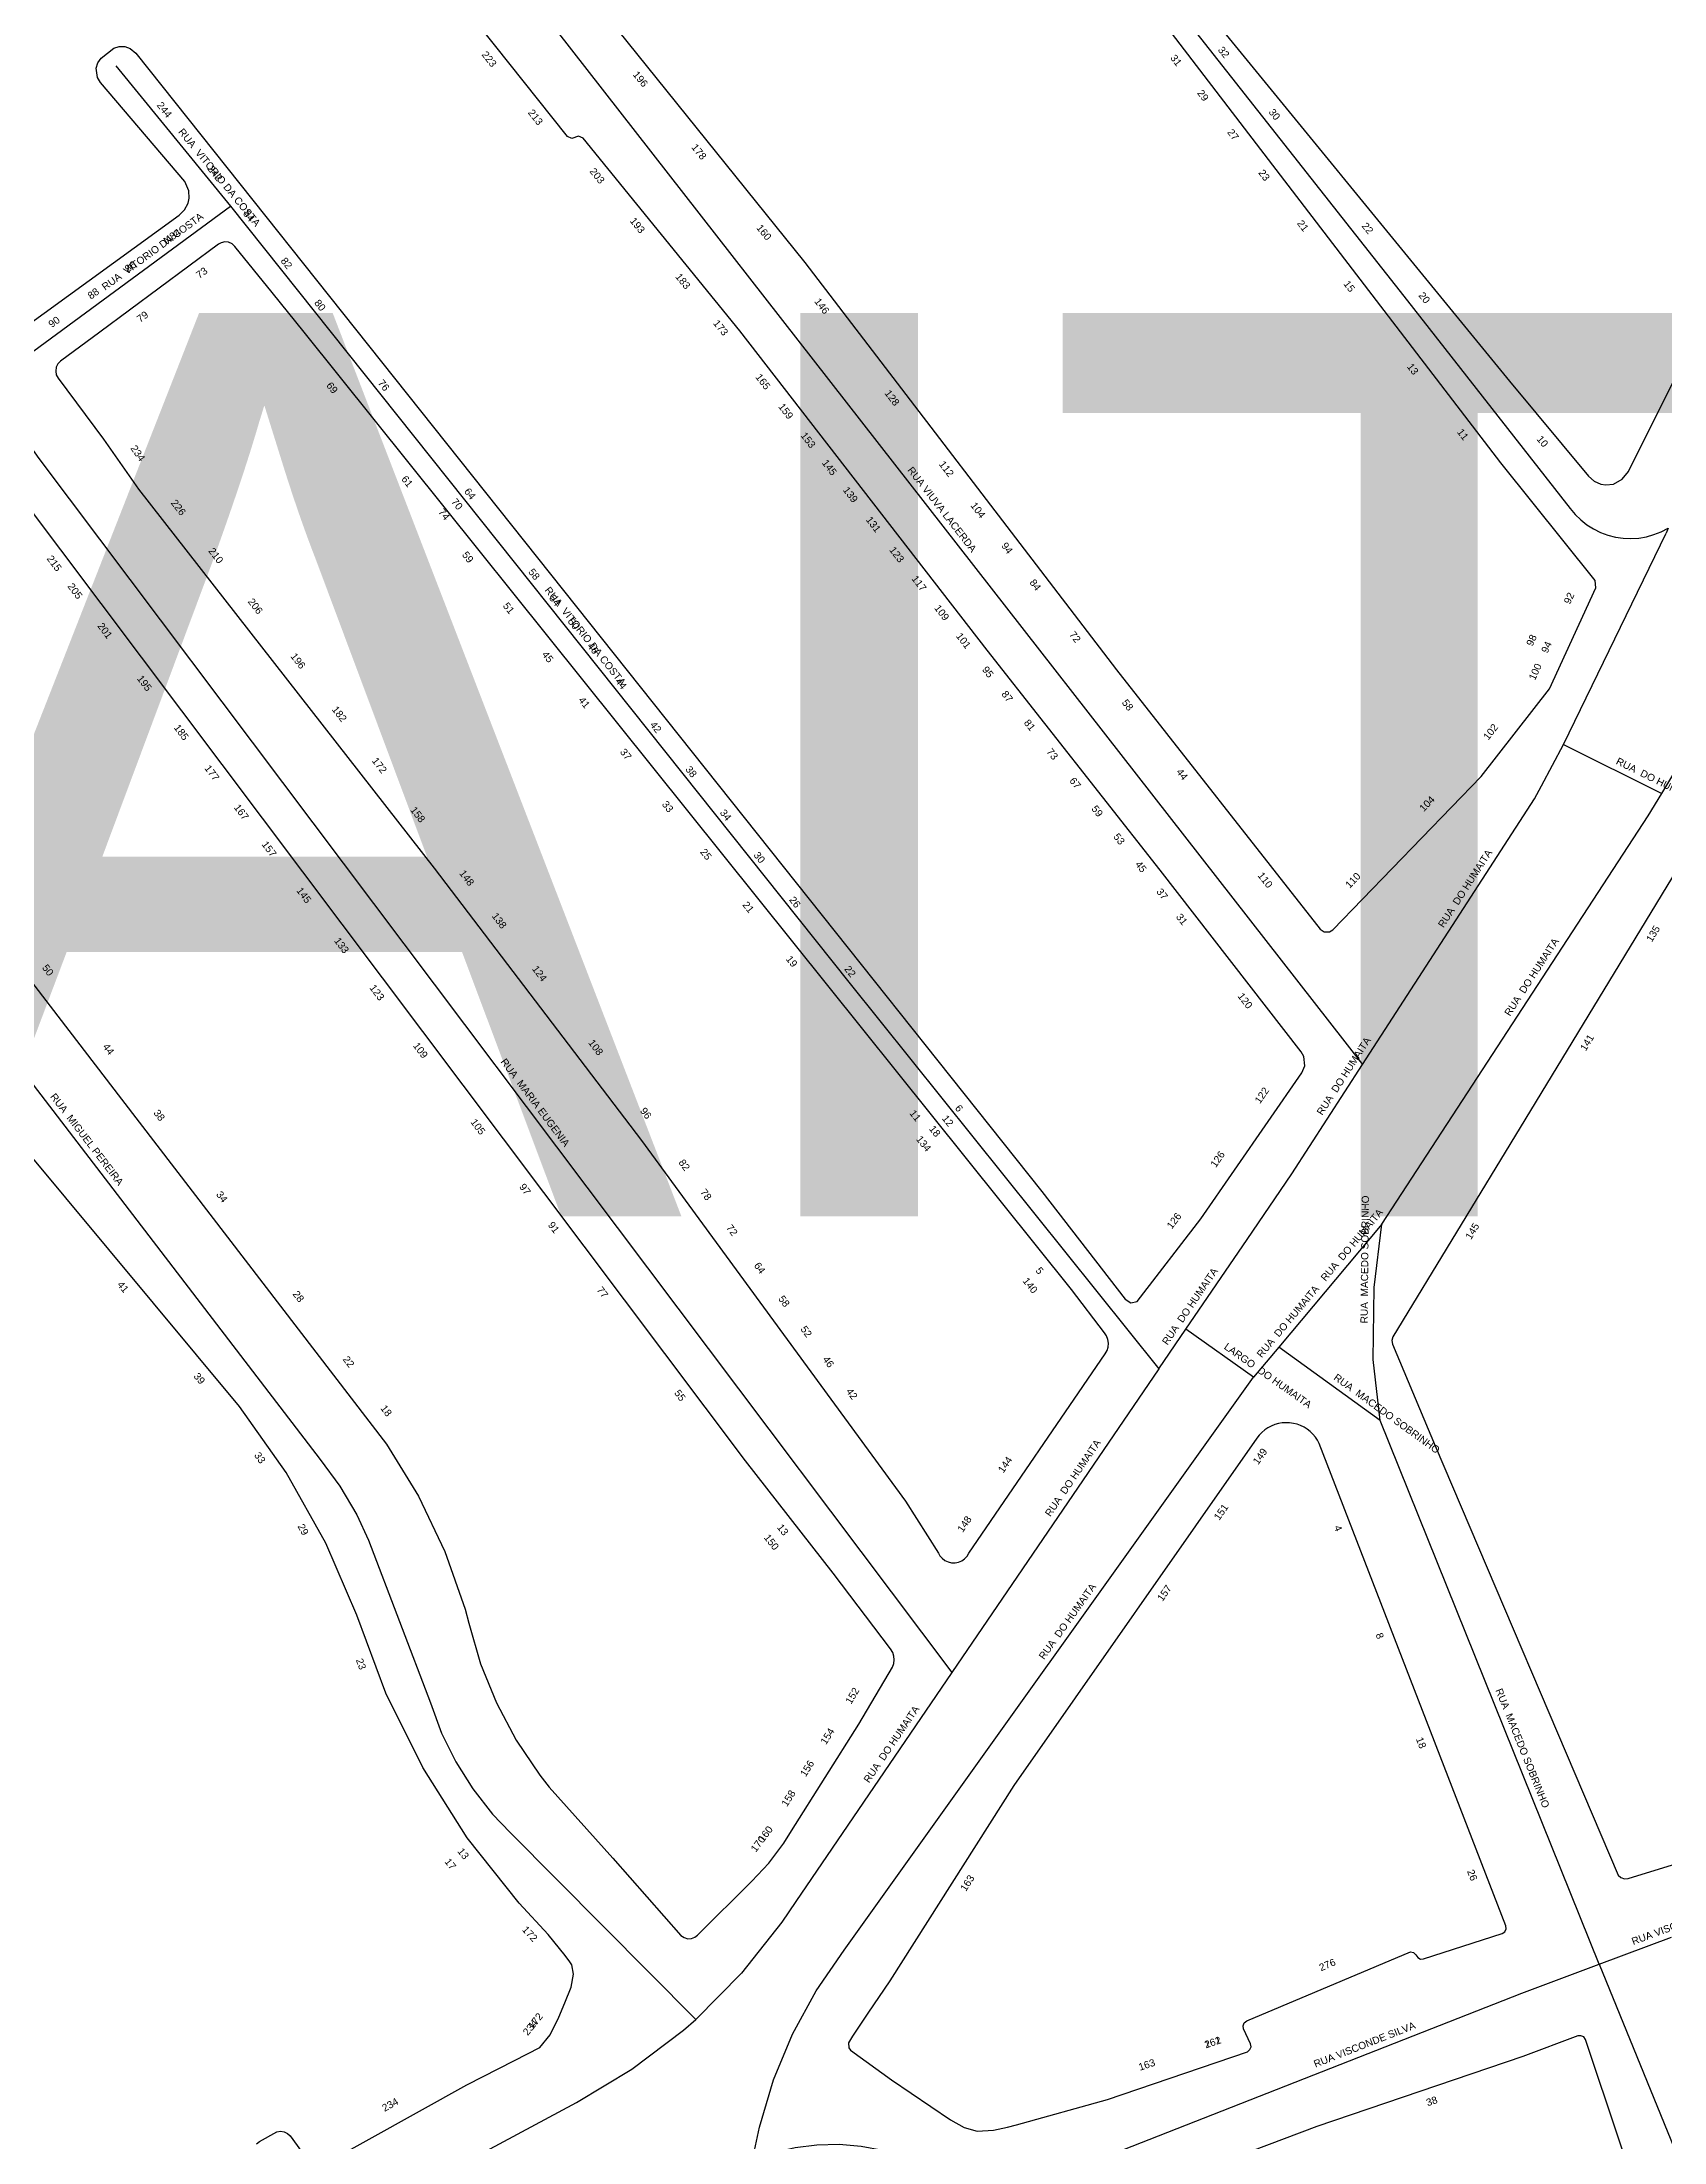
# Model space of a CAD drawing. Header units: millimetres. Extents: x 617751 to 636088, y 68402 to 77988.
# Drawn here: x 628045.6 to 628315, y 72719.8 to 73068.6 of the extents above; entities that cross this region are included whole.
import ezdxf

# ---------------------------------------------------------------- set-up
doc = ezdxf.new("R2010")
doc.units = ezdxf.units.MM
doc.header["$LTSCALE"] = 3
doc.header["$MEASUREMENT"] = 0
for name, color, linetype in [('ALINHAMENTO PREDIAL', 120, 'Continuous'), ('BAIRRO', 30, 'Continuous'), ('NOME LOGRADOURO', 252, 'Continuous'), ('NUMERAÇÃO', 7, 'Continuous')]:
    doc.layers.add(name, color=color, linetype=linetype)
doc.styles.get("Standard").update_dxf_attribs({"font": 'arial.ttf'})

msp = doc.modelspace()

# ---------------------------------------------------------------- linework, layer by layer
at = {"layer": 'ALINHAMENTO PREDIAL'}
for points in [[(628042.58, 73021.09), (628068.44, 73039.84), (628069.31, 73040.7), (628069.89, 73041.81), (628070.07, 73042.63), (628070.01, 73043.88), (628069.35, 73045.4), (628055.36, 73061.86), (628054.85, 73062.7), (628054.66, 73064.25), (628054.93, 73065.14), (628055.47, 73065.91), (628057.55, 73067.56), (628058.44, 73067.85), (628059.38, 73067.84), (628060.27, 73067.54), (628061.24, 73066.75), (628211.72, 72877.65), (628225.55, 72859.77), (628226.47, 72859.21), (628227.53, 72859.41), (628238.09, 72873.12), (628254.89, 72897.38), (628255.36, 72898.54), (628255.22, 72900.08), (628254.77, 72900.89), (628231.33, 72931.07), (628202.63, 72967.6), (628161.56, 73020.64), (628135.53, 73052.64), (628134.77, 73052.93), (628133.65, 73052.56), (628132.91, 73052.9), (628094.14, 73101.59)], [(628042.58, 73021.09), (628068.44, 73039.84), (628069.31, 73040.7), (628069.89, 73041.81), (628070.07, 73042.63), (628070.01, 73043.88), (628069.35, 73045.4), (628055.36, 73061.86), (628054.85, 73062.7), (628054.66, 73064.25), (628054.93, 73065.14), (628055.47, 73065.91), (628057.55, 73067.56), (628058.44, 73067.85), (628059.38, 73067.84), (628060.27, 73067.54), (628061.24, 73066.75), (628211.72, 72877.65), (628225.55, 72859.77), (628226.47, 72859.21), (628227.53, 72859.41), (628238.09, 72873.12), (628254.89, 72897.38), (628255.36, 72898.54), (628255.22, 72900.08), (628254.77, 72900.89), (628231.33, 72931.07), (628202.63, 72967.6), (628161.56, 73020.64), (628135.53, 73052.64), (628134.77, 73052.93), (628133.65, 73052.56), (628132.91, 73052.9), (628094.14, 73101.59)], [(628042.58, 73021.09), (628068.44, 73039.84), (628069.31, 73040.7), (628069.89, 73041.81), (628070.07, 73042.63), (628070.01, 73043.88), (628069.35, 73045.4), (628055.36, 73061.86), (628054.85, 73062.7), (628054.66, 73064.25), (628054.93, 73065.14), (628055.47, 73065.91), (628057.55, 73067.56), (628058.44, 73067.85), (628059.38, 73067.84), (628060.27, 73067.54), (628061.24, 73066.75), (628211.72, 72877.65), (628225.55, 72859.77), (628226.47, 72859.21), (628227.53, 72859.41), (628238.09, 72873.12), (628254.89, 72897.38), (628255.36, 72898.54), (628255.22, 72900.08), (628254.77, 72900.89), (628231.33, 72931.07), (628202.63, 72967.6), (628161.56, 73020.64), (628135.53, 73052.64), (628134.77, 73052.93), (628133.65, 73052.56), (628132.91, 73052.9), (628094.14, 73101.59)], [(628042.58, 73021.09), (628068.44, 73039.84), (628069.31, 73040.7), (628069.89, 73041.81), (628070.07, 73042.63), (628070.01, 73043.88), (628069.35, 73045.4), (628055.36, 73061.86), (628054.85, 73062.7), (628054.66, 73064.25), (628054.93, 73065.14), (628055.47, 73065.91), (628057.55, 73067.56), (628058.44, 73067.85), (628059.38, 73067.84), (628060.27, 73067.54), (628061.24, 73066.75), (628211.72, 72877.65), (628225.55, 72859.77), (628226.47, 72859.21), (628227.53, 72859.41), (628238.09, 72873.12), (628254.89, 72897.38), (628255.36, 72898.54), (628255.22, 72900.08), (628254.77, 72900.89), (628231.33, 72931.07), (628202.63, 72967.6), (628161.56, 73020.64), (628135.53, 73052.64), (628134.77, 73052.93), (628133.65, 73052.56), (628132.91, 73052.9), (628094.14, 73101.59)], [(628042.58, 73021.09), (628068.44, 73039.84), (628069.31, 73040.7), (628069.89, 73041.81), (628070.07, 73042.63), (628070.01, 73043.88), (628069.35, 73045.4), (628055.36, 73061.86), (628054.85, 73062.7), (628054.66, 73064.25), (628054.93, 73065.14), (628055.47, 73065.91), (628057.55, 73067.56), (628058.44, 73067.85), (628059.38, 73067.84), (628060.27, 73067.54), (628061.24, 73066.75), (628211.72, 72877.65), (628225.55, 72859.77), (628226.47, 72859.21), (628227.53, 72859.41), (628238.09, 72873.12), (628254.89, 72897.38), (628255.36, 72898.54), (628255.22, 72900.08), (628254.77, 72900.89), (628231.33, 72931.07), (628202.63, 72967.6), (628161.56, 73020.64), (628135.53, 73052.64), (628134.77, 73052.93), (628133.65, 73052.56), (628132.91, 73052.9), (628094.14, 73101.59)], [(628042.58, 73021.09), (628068.44, 73039.84), (628069.31, 73040.7), (628069.89, 73041.81), (628070.07, 73042.63), (628070.01, 73043.88), (628069.35, 73045.4), (628055.36, 73061.86), (628054.85, 73062.7), (628054.66, 73064.25), (628054.93, 73065.14), (628055.47, 73065.91), (628057.55, 73067.56), (628058.44, 73067.85), (628059.38, 73067.84), (628060.27, 73067.54), (628061.24, 73066.75), (628211.72, 72877.65), (628225.55, 72859.77), (628226.47, 72859.21), (628227.53, 72859.41), (628238.09, 72873.12), (628254.89, 72897.38), (628255.36, 72898.54), (628255.22, 72900.08), (628254.77, 72900.89), (628231.33, 72931.07), (628202.63, 72967.6), (628161.56, 73020.64), (628135.53, 73052.64), (628134.77, 73052.93), (628133.65, 73052.56), (628132.91, 73052.9), (628094.14, 73101.59)], [(628042.58, 73021.09), (628068.44, 73039.84), (628069.31, 73040.7), (628069.89, 73041.81), (628070.07, 73042.63), (628070.01, 73043.88), (628069.35, 73045.4), (628055.36, 73061.86), (628054.85, 73062.7), (628054.66, 73064.25), (628054.93, 73065.14), (628055.47, 73065.91), (628057.55, 73067.56), (628058.44, 73067.85), (628059.38, 73067.84), (628060.27, 73067.54), (628061.24, 73066.75), (628211.72, 72877.65), (628225.55, 72859.77), (628226.47, 72859.21), (628227.53, 72859.41), (628238.09, 72873.12), (628254.89, 72897.38), (628255.36, 72898.54), (628255.22, 72900.08), (628254.77, 72900.89), (628231.33, 72931.07), (628202.63, 72967.6), (628161.56, 73020.64), (628135.53, 73052.64), (628134.77, 73052.93), (628133.65, 73052.56), (628132.91, 73052.9), (628094.14, 73101.59)], [(628042.58, 73021.09), (628068.44, 73039.84), (628069.31, 73040.7), (628069.89, 73041.81), (628070.07, 73042.63), (628070.01, 73043.88), (628069.35, 73045.4), (628055.36, 73061.86), (628054.85, 73062.7), (628054.66, 73064.25), (628054.93, 73065.14), (628055.47, 73065.91), (628057.55, 73067.56), (628058.44, 73067.85), (628059.38, 73067.84), (628060.27, 73067.54), (628061.24, 73066.75), (628211.72, 72877.65), (628225.55, 72859.77), (628226.47, 72859.21), (628227.53, 72859.41), (628238.09, 72873.12), (628254.89, 72897.38), (628255.36, 72898.54), (628255.22, 72900.08), (628254.77, 72900.89), (628231.33, 72931.07), (628202.63, 72967.6), (628161.56, 73020.64), (628135.53, 73052.64), (628134.77, 73052.93), (628133.65, 73052.56), (628132.91, 73052.9), (628094.14, 73101.59)], [(628232.82, 73081.43), (628289.35, 73012.25), (628302.47, 72996.47), (628303.41, 72995.65), (628304.56, 72995.15), (628305.39, 72995.03), (628306.63, 72995.18), (628308.1, 72995.96), (628309.13, 72997.25), (628359.03, 73097.31)], [(628232.82, 73081.43), (628289.35, 73012.25), (628302.47, 72996.47), (628303.41, 72995.65), (628304.56, 72995.15), (628305.39, 72995.03), (628306.63, 72995.18), (628308.1, 72995.96), (628309.13, 72997.25), (628359.03, 73097.31)], [(628232.82, 73081.43), (628289.35, 73012.25), (628302.47, 72996.47), (628303.41, 72995.65), (628304.56, 72995.15), (628305.39, 72995.03), (628306.63, 72995.18), (628308.1, 72995.96), (628309.13, 72997.25), (628359.03, 73097.31)], [(628232.82, 73081.43), (628289.35, 73012.25), (628302.47, 72996.47), (628303.41, 72995.65), (628304.56, 72995.15), (628305.39, 72995.03), (628306.63, 72995.18), (628308.1, 72995.96), (628309.13, 72997.25), (628359.03, 73097.31)], [(628232.82, 73081.43), (628289.35, 73012.25), (628302.47, 72996.47), (628303.41, 72995.65), (628304.56, 72995.15), (628305.39, 72995.03), (628306.63, 72995.18), (628308.1, 72995.96), (628309.13, 72997.25), (628359.03, 73097.31)], [(628232.82, 73081.43), (628289.35, 73012.25), (628302.47, 72996.47), (628303.41, 72995.65), (628304.56, 72995.15), (628305.39, 72995.03), (628306.63, 72995.18), (628308.1, 72995.96), (628309.13, 72997.25), (628359.03, 73097.31)], [(628232.82, 73081.43), (628289.35, 73012.25), (628302.47, 72996.47), (628303.41, 72995.65), (628304.56, 72995.15), (628305.39, 72995.03), (628306.63, 72995.18), (628308.1, 72995.96), (628309.13, 72997.25), (628359.03, 73097.31)], [(628232.82, 73081.43), (628289.35, 73012.25), (628302.47, 72996.47), (628303.41, 72995.65), (628304.56, 72995.15), (628305.39, 72995.03), (628306.63, 72995.18), (628308.1, 72995.96), (628309.13, 72997.25), (628359.03, 73097.31)], [(628141.16, 73070.68), (628172.35, 73031.98), (628224.1, 72964.33), (628257.92, 72921.23), (628258.57, 72920.81), (628259.5, 72920.81), (628260.04, 72921.12), (628284.69, 72946.59), (628296.01, 72961.15), (628303.73, 72977.93), (628303.62, 72979.15), (628287.96, 72998.71), (628230.69, 73073.42)], [(628141.16, 73070.68), (628172.35, 73031.98), (628224.1, 72964.33), (628257.92, 72921.23), (628258.57, 72920.81), (628259.5, 72920.81), (628260.04, 72921.12), (628284.69, 72946.59), (628296.01, 72961.15), (628303.73, 72977.93), (628303.62, 72979.15), (628287.96, 72998.71), (628230.69, 73073.42)], [(628141.16, 73070.68), (628172.35, 73031.98), (628224.1, 72964.33), (628257.92, 72921.23), (628258.57, 72920.81), (628259.5, 72920.81), (628260.04, 72921.12), (628284.69, 72946.59), (628296.01, 72961.15), (628303.73, 72977.93), (628303.62, 72979.15), (628287.96, 72998.71), (628230.69, 73073.42)], [(628141.16, 73070.68), (628172.35, 73031.98), (628224.1, 72964.33), (628257.92, 72921.23), (628258.57, 72920.81), (628259.5, 72920.81), (628260.04, 72921.12), (628284.69, 72946.59), (628296.01, 72961.15), (628303.73, 72977.93), (628303.62, 72979.15), (628287.96, 72998.71), (628230.69, 73073.42)], [(628141.16, 73070.68), (628172.35, 73031.98), (628224.1, 72964.33), (628257.92, 72921.23), (628258.57, 72920.81), (628259.5, 72920.81), (628260.04, 72921.12), (628284.69, 72946.59), (628296.01, 72961.15), (628303.73, 72977.93), (628303.62, 72979.15), (628287.96, 72998.71), (628230.69, 73073.42)], [(628141.16, 73070.68), (628172.35, 73031.98), (628224.1, 72964.33), (628257.92, 72921.23), (628258.57, 72920.81), (628259.5, 72920.81), (628260.04, 72921.12), (628284.69, 72946.59), (628296.01, 72961.15), (628303.73, 72977.93), (628303.62, 72979.15), (628287.96, 72998.71), (628230.69, 73073.42)], [(628141.16, 73070.68), (628172.35, 73031.98), (628224.1, 72964.33), (628257.92, 72921.23), (628258.57, 72920.81), (628259.5, 72920.81), (628260.04, 72921.12), (628284.69, 72946.59), (628296.01, 72961.15), (628303.73, 72977.93), (628303.62, 72979.15), (628287.96, 72998.71), (628230.69, 73073.42)], [(628141.16, 73070.68), (628172.35, 73031.98), (628224.1, 72964.33), (628257.92, 72921.23), (628258.57, 72920.81), (628259.5, 72920.81), (628260.04, 72921.12), (628284.69, 72946.59), (628296.01, 72961.15), (628303.73, 72977.93), (628303.62, 72979.15), (628287.96, 72998.71), (628230.69, 73073.42)], [(628048.3, 73012.77), (628055.85, 73002.61), (628061.67, 72994.35), (628110.78, 72931.35), (628145.19, 72886.15), (628189.03, 72826.27), (628194.51, 72817.63), (628194.76, 72817.19), (628195.14, 72816.75), (628195.6, 72816.4), (628196.13, 72816.15), (628196.7, 72816.01), (628197.28, 72816), (628197.86, 72816.11), (628198.4, 72816.33), (628198.88, 72816.67), (628199.28, 72817.09), (628199.58, 72817.59), (628222.23, 72850.69), (628222.53, 72851.24), (628222.7, 72851.84), (628222.75, 72852.47), (628222.67, 72853.09), (628222.46, 72853.68), (628222.13, 72854.22), (628216.6, 72861.4), (628089.17, 73020.42), (628083.89, 73027.01), (628077.68, 73034.65), (628077.21, 73035.07), (628076.64, 73035.32), (628076.02, 73035.38), (628075.4, 73035.25), (628074.93, 73034.99), (628055.27, 73020.42), (628048.72, 73015.57), (628048.28, 73015.13), (628048, 73014.57), (628047.91, 73013.95), (628048.01, 73013.33), (628048.3, 73012.77)], [(628048.3, 73012.77), (628055.85, 73002.61), (628061.67, 72994.35), (628110.78, 72931.35), (628145.19, 72886.15), (628189.03, 72826.27), (628194.51, 72817.63), (628194.76, 72817.19), (628195.14, 72816.75), (628195.6, 72816.4), (628196.13, 72816.15), (628196.7, 72816.01), (628197.28, 72816), (628197.86, 72816.11), (628198.4, 72816.33), (628198.88, 72816.67), (628199.28, 72817.09), (628199.58, 72817.59), (628222.23, 72850.69), (628222.53, 72851.24), (628222.7, 72851.84), (628222.75, 72852.47), (628222.67, 72853.09), (628222.46, 72853.68), (628222.13, 72854.22), (628216.6, 72861.4), (628089.17, 73020.42), (628083.89, 73027.01), (628077.68, 73034.65), (628077.21, 73035.07), (628076.64, 73035.32), (628076.02, 73035.38), (628075.4, 73035.25), (628074.93, 73034.99), (628055.27, 73020.42), (628048.72, 73015.57), (628048.28, 73015.13), (628048, 73014.57), (628047.91, 73013.95), (628048.01, 73013.33), (628048.3, 73012.77)], [(627961.84, 73019.38), (628058.86, 72893), (628102.87, 72835.71), (628108.16, 72827.05), (628112.52, 72817.88), (628115.9, 72808.3), (628116.55, 72805.99), (628118.48, 72799.24), (628121.1, 72792.73), (628124.38, 72786.53), (628128.3, 72780.71), (628129.85, 72778.72), (628140.42, 72766.95), (628151.76, 72754.1), (628152.28, 72753.75), (628152.88, 72753.58), (628153.51, 72753.61), (628154.09, 72753.83), (628154.53, 72754.16), (628163.51, 72763.14), (628166.34, 72766.14), (628168.83, 72769.43), (628170.14, 72771.48), (628181.32, 72789.23), (628186.9, 72798.67), (628187.1, 72799.27), (628187.17, 72799.89), (628187.11, 72800.52), (628186.93, 72801.11), (628186.56, 72801.74), (628177.04, 72814.31), (628162.49, 72832.93), (628021.9, 73019.88)], [(627961.84, 73019.38), (628058.86, 72893), (628102.87, 72835.71), (628108.16, 72827.05), (628112.52, 72817.88), (628115.9, 72808.3), (628116.55, 72805.99), (628118.48, 72799.24), (628121.1, 72792.73), (628124.38, 72786.53), (628128.3, 72780.71), (628129.85, 72778.72), (628140.42, 72766.95), (628151.76, 72754.1), (628152.28, 72753.75), (628152.88, 72753.58), (628153.51, 72753.61), (628154.09, 72753.83), (628154.53, 72754.16), (628163.51, 72763.14), (628166.34, 72766.14), (628168.83, 72769.43), (628170.14, 72771.48), (628181.32, 72789.23), (628186.9, 72798.67), (628187.1, 72799.27), (628187.17, 72799.89), (628187.11, 72800.52), (628186.93, 72801.11), (628186.56, 72801.74), (628177.04, 72814.31), (628162.49, 72832.93), (628021.9, 73019.88)], [(628091.62, 72715.63), (628116.22, 72729.28), (628124.14, 72733.35), (628128.31, 72735.48), (628130.03, 72737.62), (628131.5, 72740.53), (628132.5, 72742.93), (628133.5, 72745.52), (628133.94, 72747.68), (628133.65, 72749.21), (628133.32, 72749.74), (628132.53, 72750.76), (628129.72, 72754.28), (628124.87, 72759.5), (628116.28, 72770.33), (628108.88, 72781.99), (628102.73, 72794.36), (628097.91, 72807.31), (628092.76, 72819.27), (628086.2, 72831), (628078.45, 72841.99), (627999.25, 72937.02)], [(628091.62, 72715.63), (628116.22, 72729.28), (628124.14, 72733.35), (628128.31, 72735.48), (628130.03, 72737.62), (628131.5, 72740.53), (628132.5, 72742.93), (628133.5, 72745.52), (628133.94, 72747.68), (628133.65, 72749.21), (628133.32, 72749.74), (628132.53, 72750.76), (628129.72, 72754.28), (628124.87, 72759.5), (628116.28, 72770.33), (628108.88, 72781.99), (628102.73, 72794.36), (628097.91, 72807.31), (628092.76, 72819.27), (628086.2, 72831), (628078.45, 72841.99), (627999.25, 72937.02)], [(628317.21, 72931.23), (628291.17, 72888.31), (628269.99, 72853.55), (628269.85, 72852.94), (628269.96, 72852.33), (628277.03, 72835.42), (628307.42, 72764.14), (628307.88, 72763.72), (628308.47, 72763.51), (628309.09, 72763.57), (628360.27, 72779.37)], [(628317.21, 72931.23), (628291.17, 72888.31), (628269.99, 72853.55), (628269.85, 72852.94), (628269.96, 72852.33), (628277.03, 72835.42), (628307.42, 72764.14), (628307.88, 72763.72), (628308.47, 72763.51), (628309.09, 72763.57), (628360.27, 72779.37)], [(628179.62, 72735.44), (628179.94, 72735.04), (628186.75, 72730.14), (628196.55, 72723.49), (628198.82, 72722.23), (628200.97, 72721.61), (628203.68, 72721.79), (628206.01, 72722.29), (628207.47, 72722.67), (628222.58, 72726.89), (628245.87, 72734.81), (628246.27, 72735.15), (628246.44, 72735.63), (628246.35, 72736.14), (628245.19, 72738.61), (628245.12, 72739.12), (628245.31, 72739.6), (628245.72, 72739.92), (628272.94, 72751.41), (628273.44, 72751.27), (628273.8, 72750.9), (628274.13, 72750.43), (628274.59, 72750.19), (628275.1, 72750.22), (628288.18, 72754.42), (628288.59, 72754.73), (628288.8, 72755.2), (628288.75, 72755.72), (628257.78, 72835.82), (628257.48, 72836.37), (628257.13, 72836.89), (628256.73, 72837.37), (628256.28, 72837.81), (628255.78, 72838.2), (628255.25, 72838.53), (628254.68, 72838.8), (628254.09, 72839.02), (628253.48, 72839.17), (628252.86, 72839.26), (628252.24, 72839.28), (628251.61, 72839.23), (628250.99, 72839.13), (628250.39, 72838.95), (628249.8, 72838.72), (628249.25, 72838.42), (628248.73, 72838.07), (628248.25, 72837.67), (628247.81, 72837.21), (628247.43, 72836.72), (628207.05, 72779.01), (628186.47, 72746.59), (628182.81, 72741.22), (628180.26, 72737.39), (628179.61, 72736.26), (628179.62, 72735.44)], [(628179.62, 72735.44), (628179.94, 72735.04), (628186.75, 72730.14), (628196.55, 72723.49), (628198.82, 72722.23), (628200.97, 72721.61), (628203.68, 72721.79), (628206.01, 72722.29), (628207.47, 72722.67), (628222.58, 72726.89), (628245.87, 72734.81), (628246.27, 72735.15), (628246.44, 72735.63), (628246.35, 72736.14), (628245.19, 72738.61), (628245.12, 72739.12), (628245.31, 72739.6), (628245.72, 72739.92), (628272.94, 72751.41), (628273.44, 72751.27), (628273.8, 72750.9), (628274.13, 72750.43), (628274.59, 72750.19), (628275.1, 72750.22), (628288.18, 72754.42), (628288.59, 72754.73), (628288.8, 72755.2), (628288.75, 72755.72), (628257.78, 72835.82), (628257.48, 72836.37), (628257.13, 72836.89), (628256.73, 72837.37), (628256.28, 72837.81), (628255.78, 72838.2), (628255.25, 72838.53), (628254.68, 72838.8), (628254.09, 72839.02), (628253.48, 72839.17), (628252.86, 72839.26), (628252.24, 72839.28), (628251.61, 72839.23), (628250.99, 72839.13), (628250.39, 72838.95), (628249.8, 72838.72), (628249.25, 72838.42), (628248.73, 72838.07), (628248.25, 72837.67), (628247.81, 72837.21), (628247.43, 72836.72), (628207.05, 72779.01), (628186.47, 72746.59), (628182.81, 72741.22), (628180.26, 72737.39), (628179.61, 72736.26), (628179.62, 72735.44)], [(628313.34, 72702.91), (628302, 72736.83), (628301.7, 72737.25), (628301.23, 72737.47), (628300.71, 72737.42), (628291.59, 72734.02), (628257.39, 72722.37), (628218.94, 72707.87)], [(628313.34, 72702.91), (628302, 72736.83), (628301.7, 72737.25), (628301.23, 72737.47), (628300.71, 72737.42), (628291.59, 72734.02), (628257.39, 72722.37), (628218.94, 72707.87)], [(628313.34, 72702.91), (628302, 72736.83), (628301.7, 72737.25), (628301.23, 72737.47), (628300.71, 72737.42), (628291.59, 72734.02), (628257.39, 72722.37), (628218.94, 72707.87)], [(628081.27, 72719.51), (628081.76, 72719.91), (628084.62, 72721.52), (628085.23, 72721.62), (628085.85, 72721.52), (628086.41, 72721.24), (628086.84, 72720.82), (628090.62, 72715.65)], [(628081.27, 72719.51), (628081.76, 72719.91), (628084.62, 72721.52), (628085.23, 72721.62), (628085.85, 72721.52), (628086.41, 72721.24), (628086.84, 72720.82), (628090.62, 72715.65)]]:
    msp.add_lwpolyline(points, dxfattribs=at)
at = {"layer": 'NOME LOGRADOURO'}
for points in [[(628082.15, 73267.1), (628271.84, 73026.37), (628299.45, 72991.11), (628300.28, 72990.11), (628301.21, 72989.21), (628302.22, 72988.4), (628303.32, 72987.71), (628304.48, 72987.14), (628305.7, 72986.69), (628306.95, 72986.37), (628308.24, 72986.18), (628309.53, 72986.13), (628310.83, 72986.21), (628312.1, 72986.43), (628313.35, 72986.78), (628314.56, 72987.26), (628315.7, 72987.86), (628315.4, 72987.04)], [(628082.15, 73267.1), (628271.84, 73026.37), (628299.45, 72991.11), (628300.28, 72990.11), (628301.21, 72989.21), (628302.22, 72988.4), (628303.32, 72987.71), (628304.48, 72987.14), (628305.7, 72986.69), (628306.95, 72986.37), (628308.24, 72986.18), (628309.53, 72986.13), (628310.83, 72986.21), (628312.1, 72986.43), (628313.35, 72986.78), (628314.56, 72987.26), (628315.7, 72987.86), (628315.4, 72987.04)], [(628125.55, 73120.14), (628114.24, 73111.03), (628113.01, 73109.99), (628112.21, 73109.13), (628111.51, 73108.18), (628110.91, 73107.17), (628110.41, 73106.1), (628110.04, 73104.98), (628109.78, 73103.83), (628109.64, 73102.66), (628109.62, 73101.48), (628109.73, 73100.3), (628109.96, 73099.15), (628110.32, 73098.02), (628110.78, 73096.94), (628111.36, 73095.91), (628112.04, 73094.95), (628264.97, 72898.75)], [(628125.55, 73120.14), (628114.24, 73111.03), (628113.01, 73109.99), (628112.21, 73109.13), (628111.51, 73108.18), (628110.91, 73107.17), (628110.41, 73106.1), (628110.04, 73104.98), (628109.78, 73103.83), (628109.64, 73102.66), (628109.62, 73101.48), (628109.73, 73100.3), (628109.96, 73099.15), (628110.32, 73098.02), (628110.78, 73096.94), (628111.36, 73095.91), (628112.04, 73094.95), (628264.97, 72898.75)], [(628057.91, 73064.66), (628076.93, 73041.34)], [(628057.91, 73064.66), (628076.93, 73041.34)], [(628036.5, 73011.59), (628076.93, 73041.34)], [(628036.5, 73011.59), (628076.93, 73041.34)], [(628076.93, 73041.34), (628179.62, 72912.46), (628231.13, 72848.21)], [(628076.93, 73041.34), (628179.62, 72912.46), (628231.13, 72848.21)], [(628036.5, 73011.59), (628045.1, 72999.39), (628196.76, 72797.81)], [(628036.5, 73011.59), (628045.1, 72999.39), (628196.76, 72797.81)], [(628264.97, 72898.75), (628293.55, 72942.92), (628294.7, 72945.05), (628298.34, 72951.91), (628315.4, 72987.04)], [(628264.97, 72898.75), (628293.55, 72942.92), (628294.7, 72945.05), (628298.34, 72951.91), (628315.4, 72987.04)], [(628000.43, 72952.43), (628091.84, 72833.18), (628095.12, 72828.75), (628097.92, 72824), (628099.89, 72819.79), (628110.16, 72792.73), (628112, 72787.73), (628114.35, 72782.95), (628117.19, 72778.44), (628120.48, 72774.25), (628123.39, 72771.19), (628154.24, 72740.15)], [(628000.43, 72952.43), (628091.84, 72833.18), (628095.12, 72828.75), (628097.92, 72824), (628099.89, 72819.79), (628110.16, 72792.73), (628112, 72787.73), (628114.35, 72782.95), (628117.19, 72778.44), (628120.48, 72774.25), (628123.39, 72771.19), (628154.24, 72740.15)], [(628298.34, 72951.91), (628314.66, 72943.78)], [(628298.34, 72951.91), (628314.66, 72943.78)], [(628314.66, 72943.78), (628319.96, 72952.5)], [(628314.66, 72943.78), (628319.96, 72952.5)], [(628268.15, 72872.24), (628312.4, 72940.07), (628314.66, 72943.78)], [(628268.15, 72872.24), (628312.4, 72940.07), (628314.66, 72943.78)], [(628235.64, 72854.82), (628245.82, 72869.73), (628253.24, 72880.62), (628264.97, 72898.75)], [(628235.64, 72854.82), (628245.82, 72869.73), (628253.24, 72880.62), (628264.97, 72898.75)], [(628268.15, 72872.24), (628251.05, 72851.82)], [(628268.15, 72872.24), (628251.05, 72851.82)], [(628267.87, 72839.63), (628266.74, 72849.8), (628266.87, 72861.73), (628268.15, 72872.24)], [(628267.87, 72839.63), (628266.74, 72849.8), (628266.87, 72861.73), (628268.15, 72872.24)], [(628231.13, 72848.21), (628235.64, 72854.82)], [(628231.13, 72848.21), (628235.64, 72854.82)], [(628246.87, 72846.84), (628235.64, 72854.82)], [(628246.87, 72846.84), (628235.64, 72854.82)], [(628251.05, 72851.82), (628246.87, 72846.84)], [(628251.05, 72851.82), (628246.87, 72846.84)], [(628267.87, 72839.63), (628251.05, 72851.82)], [(628267.87, 72839.63), (628251.05, 72851.82)], [(628231.13, 72848.21), (628196.76, 72797.81)], [(628231.13, 72848.21), (628196.76, 72797.81)], [(628163.67, 72716.87), (628164.78, 72722.26), (628167.13, 72730.13), (628170.29, 72737.7), (628174.22, 72744.91), (628178.89, 72751.66), (628246.87, 72846.84)], [(628163.67, 72716.87), (628164.78, 72722.26), (628167.13, 72730.13), (628170.29, 72737.7), (628174.22, 72744.91), (628178.89, 72751.66), (628246.87, 72846.84)], [(628304.28, 72749.34), (628267.87, 72839.63)], [(628304.28, 72749.34), (628267.87, 72839.63)], [(628196.76, 72797.81), (628170.86, 72759.78), (628168.5, 72756.31), (628161.79, 72747.86), (628154.24, 72740.15)], [(628196.76, 72797.81), (628170.86, 72759.78), (628168.5, 72756.31), (628161.79, 72747.86), (628154.24, 72740.15)], [(628304.28, 72749.34), (628316.28, 72753.81)], [(628304.28, 72749.34), (628316.28, 72753.81)], [(628163.67, 72716.87), (628167.14, 72718.07), (628170.71, 72718.91), (628174.35, 72719.36), (628178.02, 72719.43), (628181.68, 72719.12), (628185.28, 72718.43), (628188.8, 72717.36), (628190.56, 72716.67), (628195.96, 72715.25), (628197.23, 72715), (628202.47, 72714.52), (628207.74, 72714.59), (628212.97, 72715.21), (628218.11, 72716.37), (628223.59, 72717.91), (628291.42, 72744.54), (628304.28, 72749.34)], [(628163.67, 72716.87), (628167.14, 72718.07), (628170.71, 72718.91), (628174.35, 72719.36), (628178.02, 72719.43), (628181.68, 72719.12), (628185.28, 72718.43), (628188.8, 72717.36), (628190.56, 72716.67), (628195.96, 72715.25), (628197.23, 72715), (628202.47, 72714.52), (628207.74, 72714.59), (628212.97, 72715.21), (628218.11, 72716.37), (628223.59, 72717.91), (628291.42, 72744.54), (628304.28, 72749.34)], [(628304.28, 72749.34), (628360.48, 72611.58)], [(628304.28, 72749.34), (628360.48, 72611.58)], [(628028.69, 72669.86), (628074.59, 72694.25), (628095.22, 72705.32), (628134.44, 72726.36), (628143.63, 72731.9), (628152.19, 72738.37), (628154.24, 72740.15)], [(628028.69, 72669.86), (628074.59, 72694.25), (628095.22, 72705.32), (628134.44, 72726.36), (628143.63, 72731.9), (628152.19, 72738.37), (628154.24, 72740.15)]]:
    msp.add_lwpolyline(points, dxfattribs=at)

# ---------------------------------------------------------------- texts
at = {"layer": 'BAIRRO'}
msp.add_text('HUMAITA', height=150, dxfattribs=at).set_placement((627535.33, 72873.57))
at = {"layer": 'NOME LOGRADOURO'}
for s, rotation, p in [('RUA  VITORIO DA COSTA', 309.2074, (628068.19, 73053.63)), ('RUA  VITORIO DA COSTA', 309.2074, (628068.19, 73053.63)), ('RUA  VITORIO DA COSTA', 36.3471, (628056.13, 73027.27)), ('RUA  VITORIO DA COSTA', 36.3471, (628056.13, 73027.27)), ('RUA VIUVA LACERDA', 307.935, (628189.3, 72997.46)), ('RUA VIUVA LACERDA', 307.935, (628189.3, 72997.46)), ('RUA  VITORIO DA COSTA', 308.5474, (628129.06, 72977.52)), ('RUA  VITORIO DA COSTA', 308.5474, (628129.06, 72977.52)), ('RUA  DO HUMAITA', 333.5193, (628306.95, 72948.74)), ('RUA  DO HUMAITA', 333.5193, (628306.95, 72948.74)), ('RUA  DO HUMAITA', 57.0953, (628278.42, 72921.38)), ('RUA  DO HUMAITA', 57.0953, (628278.42, 72921.38)), ('RUA  DO HUMAITA', 56.8809, (628289.44, 72906.7)), ('RUA  DO HUMAITA', 56.8809, (628289.44, 72906.7)), ('RUA  DO HUMAITA', 57.0973, (628258.27, 72890.23)), ('RUA  DO HUMAITA', 57.0973, (628258.27, 72890.23)), ('RUA  MARIA EUGENIA', 306.9562, (628121.73, 72899.2)), ('RUA  MARIA EUGENIA', 306.9562, (628121.73, 72899.2)), ('RUA  MIGUEL PEREIRA', 307.4716, (628046.93, 72893.41)), ('RUA  MIGUEL PEREIRA', 307.4716, (628046.93, 72893.41)), ('RUA  MACEDO SOBRINHO', 89.3968, (628265.81, 72855.77)), ('RUA  MACEDO SOBRINHO', 89.3968, (628265.81, 72855.77)), ('RUA  DO HUMAITA', 50.0417, (628258.83, 72862.67)), ('RUA  DO HUMAITA', 50.0417, (628258.83, 72862.67)), ('RUA  DO HUMAITA', 55.6945, (628232.56, 72852.08)), ('RUA  DO HUMAITA', 55.6945, (628232.56, 72852.08)), ('RUA  DO HUMAITA', 50.0417, (628248.2, 72849.97)), ('RUA  DO HUMAITA', 50.0417, (628248.2, 72849.97)), ('LARGO  DO HUMAITA', 324.6126, (628241.84, 72851.64)), ('LARGO  DO HUMAITA', 324.6126, (628241.84, 72851.64)), ('RUA  MACEDO SOBRINHO', 324.0587, (628260.05, 72846.53)), ('RUA  MACEDO SOBRINHO', 324.0587, (628260.05, 72846.53)), ('RUA  DO HUMAITA', 55.7082, (628213.12, 72823.57)), ('RUA  DO HUMAITA', 55.7082, (628213.12, 72823.57)), ('RUA  DO HUMAITA', 54.4651, (628212.07, 72799.83)), ('RUA  DO HUMAITA', 54.4651, (628212.07, 72799.83)), ('RUA  MACEDO SOBRINHO', 291.9623, (628287.01, 72794.85)), ('RUA  MACEDO SOBRINHO', 291.9623, (628287.01, 72794.85)), ('RUA  DO HUMAITA', 55.7435, (628182.99, 72779.35)), ('RUA  DO HUMAITA', 55.7435, (628182.99, 72779.35)), ('RUA VISCONDE SILVA', 20.4303, (628309.93, 72752.51)), ('RUA VISCONDE SILVA', 20.4303, (628309.93, 72752.51)), ('RUA VISCONDE SILVA', 21.4322, (628257.14, 72732.15)), ('RUA VISCONDE SILVA', 21.4322, (628257.14, 72732.15))]:
    msp.add_text(s, height=1.2, rotation=rotation, dxfattribs=at).set_placement(p)
at = {"layer": 'NUMERAÇÃO'}
for s, rotation, p in [('223', 308.5126, (628118.58, 73066.48)), ('223', 308.5126, (628118.58, 73066.48)), ('32', 309.2258, (628240.86, 73067.24)), ('32', 309.2258, (628240.86, 73067.24)), ('196', 308.8409, (628143.69, 73063.16)), ('196', 308.8409, (628143.69, 73063.16)), ('31', 307.4514, (628232.96, 73065.93)), ('31', 307.4514, (628232.96, 73065.93)), ('29', 307.4514, (628237.43, 73060.1)), ('29', 307.4514, (628237.43, 73060.1)), ('244', 308.4871, (628064.64, 73058.06)), ('244', 308.4871, (628064.64, 73058.06)), ('213', 308.5126, (628126.27, 73056.83)), ('213', 308.5126, (628126.27, 73056.83)), ('30', 309.2258, (628249.29, 73056.92)), ('30', 309.2258, (628249.29, 73056.92)), ('27', 307.4514, (628242.43, 73053.58)), ('27', 307.4514, (628242.43, 73053.58)), ('178', 308.8409, (628153.42, 73051.08)), ('178', 308.8409, (628153.42, 73051.08)), ('242', 308.4871, (628073.04, 73047.51)), ('242', 308.4871, (628073.04, 73047.51)), ('203', 309.0951, (628136.51, 73047.08)), ('203', 309.0951, (628136.51, 73047.08)), ('23', 307.4514, (628247.59, 73046.85)), ('23', 307.4514, (628247.59, 73046.85)), ('84', 308.4871, (628078.96, 73040.07)), ('84', 308.4871, (628078.96, 73040.07)), ('193', 309.0951, (628143.2, 73038.85)), ('193', 309.0951, (628143.2, 73038.85)), ('21', 307.4514, (628254.03, 73038.45)), ('21', 307.4514, (628254.03, 73038.45)), ('N84', 35.9625, (628066.35, 73034.92)), ('N84', 35.9625, (628066.35, 73034.92)), ('160', 308.8409, (628164.21, 73037.7)), ('160', 308.8409, (628164.21, 73037.7)), ('22', 309.2258, (628264.75, 73038.01)), ('22', 309.2258, (628264.75, 73038.01)), ('86', 35.9625, (628059.92, 73030.26)), ('86', 35.9625, (628059.92, 73030.26)), ('82', 308.4871, (628085.21, 73032.21)), ('82', 308.4871, (628085.21, 73032.21)), ('73', 36.5607, (628071.77, 73029.22)), ('73', 36.5607, (628071.77, 73029.22)), ('183', 309.0951, (628150.75, 73029.58)), ('183', 309.0951, (628150.75, 73029.58)), ('15', 307.4514, (628261.73, 73028.4)), ('15', 307.4514, (628261.73, 73028.4)), ('88', 35.9625, (628053.76, 73025.79)), ('88', 35.9625, (628053.76, 73025.79)), ('80', 308.4871, (628090.77, 73025.23)), ('80', 308.4871, (628090.77, 73025.23)), ('146', 307.3972, (628173.85, 73025.49)), ('146', 307.3972, (628173.85, 73025.49)), ('20', 309.2258, (628274.18, 73026.46)), ('20', 309.2258, (628274.18, 73026.46)), ('90', 35.9625, (628047.25, 73021.07)), ('90', 35.9625, (628047.25, 73021.07)), ('79', 36.5607, (628061.94, 73021.93)), ('79', 36.5607, (628061.94, 73021.93)), ('173', 309.0951, (628157.03, 73021.85)), ('173', 309.0951, (628157.03, 73021.85)), ('13', 307.4424, (628272.27, 73014.66)), ('13', 307.4424, (628272.27, 73014.66)), ('69', 308.6808, (628092.78, 73011.52)), ('69', 308.6808, (628092.78, 73011.52)), ('76', 308.4851, (628101.35, 73011.94)), ('76', 308.4851, (628101.35, 73011.94)), ('165', 307.7249, (628164.06, 73012.92)), ('165', 307.7249, (628164.06, 73012.92)), ('159', 307.7249, (628167.86, 73008.02)), ('159', 307.7249, (628167.86, 73008.02)), ('128', 307.3969, (628185.51, 73010.24)), ('128', 307.3969, (628185.51, 73010.24)), ('11', 307.4424, (628280.59, 73003.8)), ('11', 307.4424, (628280.59, 73003.8)), ('234', 305.1407, (628060.28, 73001.1)), ('234', 305.1407, (628060.28, 73001.1)), ('153', 307.7249, (628171.57, 73003.22)), ('153', 307.7249, (628171.57, 73003.22)), ('10', 309.7157, (628293.8, 73002.6)), ('10', 309.7157, (628293.8, 73002.6)), ('145', 307.7249, (628175.1, 72998.67)), ('145', 307.7249, (628175.1, 72998.67)), ('112', 307.3969, (628194.54, 72998.45)), ('112', 307.3969, (628194.54, 72998.45)), ('61', 308.6808, (628105.24, 72995.97)), ('61', 308.6808, (628105.24, 72995.97)), ('64', 308.4851, (628115.68, 72993.92)), ('64', 308.4851, (628115.68, 72993.92)), ('139', 307.7249, (628178.59, 72994.16)), ('139', 307.7249, (628178.59, 72994.16)), ('226', 307.9084, (628066.97, 72992.02)), ('226', 307.9084, (628066.97, 72992.02)), ('226', 307.9084, (628066.97, 72992.02)), ('226', 307.9084, (628066.97, 72992.02)), ('74', 308.4851, (628111.38, 72990.5)), ('74', 308.4851, (628111.38, 72990.5)), ('70', 308.4851, (628113.53, 72992.21)), ('70', 308.4851, (628113.53, 72992.21)), ('104', 307.3969, (628199.79, 72991.59)), ('104', 307.3969, (628199.79, 72991.59)), ('131', 307.7249, (628182.41, 72989.22)), ('131', 307.7249, (628182.41, 72989.22)), ('215', 306.9169, (628046.36, 72982.78)), ('215', 306.9169, (628046.36, 72982.78)), ('210', 307.9084, (628073.2, 72984.04)), ('210', 307.9084, (628073.2, 72984.04)), ('59', 308.6808, (628115.32, 72983.39)), ('59', 308.6808, (628115.32, 72983.39)), ('123', 307.7249, (628186.29, 72984.21)), ('123', 307.7249, (628186.29, 72984.21)), ('94', 307.3969, (628204.89, 72984.92)), ('94', 307.3969, (628204.89, 72984.92)), ('58', 308.4851, (628126.33, 72980.55)), ('58', 308.4851, (628126.33, 72980.55)), ('117', 307.7249, (628189.99, 72979.43)), ('117', 307.7249, (628189.99, 72979.43)), ('205', 306.9169, (628049.82, 72978.17)), ('205', 306.9169, (628049.82, 72978.17)), ('206', 307.9084, (628079.75, 72975.63)), ('206', 307.9084, (628079.75, 72975.63)), ('54', 308.4851, (628129.78, 72976.21)), ('54', 308.4851, (628129.78, 72976.21)), ('84', 307.3969, (628209.58, 72978.8)), ('84', 307.3969, (628209.58, 72978.8)), ('92', 65.3148, (628299.42, 72975.12)), ('92', 65.3148, (628299.42, 72975.12)), ('51', 308.6808, (628122.11, 72974.92)), ('51', 308.6808, (628122.11, 72974.92)), ('50', 308.4851, (628132.88, 72972.31)), ('50', 308.4851, (628132.88, 72972.31)), ('109', 307.7249, (628193.76, 72974.56)), ('109', 307.7249, (628193.76, 72974.56)), ('201', 306.9169, (628054.78, 72971.59)), ('201', 306.9169, (628054.78, 72971.59)), ('101', 307.7249, (628197.37, 72969.9)), ('101', 307.7249, (628197.37, 72969.9)), ('72', 307.3969, (628216.18, 72970.16)), ('72', 307.3969, (628216.18, 72970.16)), ('98', 65.3148, (628293.18, 72968.14)), ('98', 65.3148, (628293.18, 72968.14)), ('94', 65.3148, (628295.67, 72966.99)), ('94', 65.3148, (628295.67, 72966.99)), ('196', 307.9084, (628086.84, 72966.54)), ('196', 307.9084, (628086.84, 72966.54)), ('45', 308.6808, (628128.59, 72966.83)), ('45', 308.6808, (628128.59, 72966.83)), ('46', 308.4851, (628136.11, 72968.25)), ('46', 308.4851, (628136.11, 72968.25)), ('195', 306.9169, (628061.34, 72962.86)), ('195', 306.9169, (628061.34, 72962.86)), ('44', 308.4851, (628140.76, 72962.41)), ('44', 308.4851, (628140.76, 72962.41)), ('95', 308.1289, (628201.7, 72964.33)), ('95', 308.1289, (628201.7, 72964.33)), ('100', 65.3148, (628293.6, 72962.48)), ('100', 65.3148, (628293.6, 72962.48)), ('41', 308.6808, (628134.66, 72959.25)), ('41', 308.6808, (628134.66, 72959.25)), ('87', 308.1289, (628204.9, 72960.26)), ('87', 308.1289, (628204.9, 72960.26)), ('58', 308.1321, (628224.91, 72958.84)), ('58', 308.1321, (628224.91, 72958.84)), ('185', 306.9169, (628067.47, 72954.71)), ('185', 306.9169, (628067.47, 72954.71)), ('182', 307.9084, (628093.71, 72957.72)), ('182', 307.9084, (628093.71, 72957.72)), ('42', 308.4851, (628146.54, 72955.15)), ('42', 308.4851, (628146.54, 72955.15)), ('81', 308.1289, (628208.64, 72955.5)), ('81', 308.1289, (628208.64, 72955.5)), ('102', 52.1577, (628285.85, 72952.55)), ('102', 52.1577, (628285.85, 72952.55)), ('102', 52.1577, (628285.85, 72952.55)), ('102', 52.1577, (628285.85, 72952.55)), ('177', 306.9169, (628072.55, 72947.96)), ('177', 306.9169, (628072.55, 72947.96)), ('172', 307.9084, (628100.36, 72949.19)), ('172', 307.9084, (628100.36, 72949.19)), ('37', 308.6808, (628141.56, 72950.65)), ('37', 308.6808, (628141.56, 72950.65)), ('38', 308.4851, (628152.42, 72947.76)), ('38', 308.4851, (628152.42, 72947.76)), ('73', 308.1289, (628212.41, 72950.7)), ('73', 308.1289, (628212.41, 72950.7)), ('67', 308.1289, (628216.2, 72945.88)), ('67', 308.1289, (628216.2, 72945.88)), ('44', 308.1321, (628233.96, 72947.33)), ('44', 308.1321, (628233.96, 72947.33)), ('167', 306.9169, (628077.44, 72941.45)), ('167', 306.9169, (628077.44, 72941.45)), ('158', 307.9084, (628106.73, 72941.02)), ('158', 307.9084, (628106.73, 72941.02)), ('33', 308.6808, (628148.52, 72941.96)), ('33', 308.6808, (628148.52, 72941.96)), ('34', 308.4851, (628158.14, 72940.56)), ('34', 308.4851, (628158.14, 72940.56)), ('59', 308.1289, (628219.86, 72941.22)), ('59', 308.1289, (628219.86, 72941.22)), ('104', 45.9638, (628275.13, 72940.66)), ('104', 45.9638, (628275.13, 72940.66)), ('104', 45.9638, (628275.13, 72940.66)), ('104', 45.9638, (628275.13, 72940.66)), ('157', 306.9169, (628082.05, 72935.32)), ('157', 306.9169, (628082.05, 72935.32)), ('25', 308.6808, (628154.87, 72934.04)), ('25', 308.6808, (628154.87, 72934.04)), ('53', 308.1289, (628223.5, 72936.59)), ('53', 308.1289, (628223.5, 72936.59)), ('148', 307.247, (628114.87, 72930.51)), ('148', 307.247, (628114.87, 72930.51)), ('30', 308.4851, (628163.75, 72933.52)), ('30', 308.4851, (628163.75, 72933.52)), ('45', 308.1289, (628227.11, 72931.99)), ('45', 308.1289, (628227.11, 72931.99)), ('110', 308.1321, (628247.47, 72930.14)), ('110', 308.1321, (628247.47, 72930.14)), ('145', 306.9169, (628087.82, 72927.65)), ('145', 306.9169, (628087.82, 72927.65)), ('37', 307.8091, (628230.65, 72927.46)), ('37', 307.8091, (628230.65, 72927.46)), ('110', 45.9638, (628262.81, 72927.93)), ('110', 45.9638, (628262.81, 72927.93)), ('138', 307.247, (628120.27, 72923.42)), ('138', 307.247, (628120.27, 72923.42)), ('21', 308.6808, (628161.9, 72925.26)), ('21', 308.6808, (628161.9, 72925.26)), ('26', 308.4851, (628169.65, 72926.1)), ('26', 308.4851, (628169.65, 72926.1)), ('31', 307.8091, (628233.91, 72923.26)), ('31', 307.8091, (628233.91, 72923.26)), ('135', 58.7821, (628313, 72918.98)), ('135', 58.7821, (628313, 72918.98)), ('133', 306.9169, (628094.09, 72919.31)), ('133', 306.9169, (628094.09, 72919.31)), ('19', 308.6808, (628169.12, 72916.25)), ('19', 308.6808, (628169.12, 72916.25)), ('50', 307.4863, (628045.58, 72914.82)), ('50', 307.4863, (628045.58, 72914.82)), ('124', 307.247, (628126.96, 72914.64)), ('124', 307.247, (628126.96, 72914.64)), ('22', 308.4851, (628178.81, 72914.59)), ('22', 308.4851, (628178.81, 72914.59)), ('123', 306.9169, (628099.97, 72911.49)), ('123', 306.9169, (628099.97, 72911.49)), ('120', 307.8091, (628244.14, 72910.1)), ('120', 307.8091, (628244.14, 72910.1)), ('108', 307.247, (628136.3, 72902.36)), ('108', 307.247, (628136.3, 72902.36)), ('141', 58.7821, (628302.03, 72900.9)), ('141', 58.7821, (628302.03, 72900.9)), ('44', 307.4863, (628055.65, 72901.7)), ('44', 307.4863, (628055.65, 72901.7)), ('109', 306.9169, (628107.19, 72901.89)), ('109', 306.9169, (628107.19, 72901.89)), ('122', 55.3255, (628247.93, 72892.16)), ('122', 55.3255, (628247.93, 72892.16)), ('38', 307.5047, (628064.08, 72890.71)), ('38', 307.5047, (628064.08, 72890.71)), ('105', 306.9169, (628116.74, 72889.19)), ('105', 306.9169, (628116.74, 72889.19)), ('96', 307.247, (628144.9, 72891.06)), ('96', 307.247, (628144.9, 72891.06)), ('11', 308.6808, (628189.64, 72890.64)), ('11', 308.6808, (628189.64, 72890.64)), ('12', 308.4851, (628195.04, 72889.78)), ('12', 308.4851, (628195.04, 72889.78)), ('6', 308.4851, (628197.19, 72891.49)), ('6', 308.4851, (628197.19, 72891.49)), ('134', 308.4851, (628190.74, 72886.35)), ('134', 308.4851, (628190.74, 72886.35)), ('18', 308.4851, (628192.89, 72888.06)), ('18', 308.4851, (628192.89, 72888.06)), ('82', 306.1908, (628151.29, 72882.48)), ('82', 306.1908, (628151.29, 72882.48)), ('126', 55.3255, (628240.59, 72881.55)), ('126', 55.3255, (628240.59, 72881.55)), ('97', 306.9169, (628124.83, 72878.44)), ('97', 306.9169, (628124.83, 72878.44)), ('34', 307.5047, (628074.49, 72877.17)), ('34', 307.5047, (628074.49, 72877.17)), ('78', 306.1908, (628154.89, 72877.56)), ('78', 306.1908, (628154.89, 72877.56)), ('91', 306.9169, (628129.6, 72872.1)), ('91', 306.9169, (628129.6, 72872.1)), ('72', 306.1908, (628159.21, 72871.66)), ('72', 306.1908, (628159.21, 72871.66)), ('126', 52.7538, (628233.28, 72871.34)), ('126', 52.7538, (628233.28, 72871.34)), ('145', 58.6684, (628282.98, 72869.58)), ('145', 58.6684, (628282.98, 72869.58)), ('64', 306.1908, (628163.82, 72865.37)), ('64', 306.1908, (628163.82, 72865.37)), ('5', 308.6808, (628210.58, 72864.52)), ('5', 308.6808, (628210.58, 72864.52)), ('41', 309.7855, (628058.05, 72862.16)), ('41', 309.7855, (628058.05, 72862.16)), ('28', 307.5047, (628087.2, 72860.62)), ('28', 307.5047, (628087.2, 72860.62)), ('77', 306.9169, (628137.7, 72861.32)), ('77', 306.9169, (628137.7, 72861.32)), ('140', 308.6808, (628208.43, 72862.8)), ('140', 308.6808, (628208.43, 72862.8)), ('58', 306.1908, (628167.86, 72859.85)), ('58', 306.1908, (628167.86, 72859.85)), ('52', 306.1908, (628171.55, 72854.81)), ('52', 306.1908, (628171.55, 72854.81)), ('39', 309.7855, (628070.73, 72846.96)), ('39', 309.7855, (628070.73, 72846.96)), ('22', 307.5047, (628095.53, 72849.78)), ('22', 307.5047, (628095.53, 72849.78)), ('46', 306.1908, (628175.22, 72849.8)), ('46', 306.1908, (628175.22, 72849.8)), ('55', 306.9169, (628150.57, 72844.2)), ('55', 306.9169, (628150.57, 72844.2)), ('42', 306.1908, (628179.12, 72844.48)), ('42', 306.1908, (628179.12, 72844.48)), ('18', 307.5047, (628101.78, 72841.65)), ('18', 307.5047, (628101.78, 72841.65)), ('33', 305.1632, (628080.81, 72833.87)), ('33', 305.1632, (628080.81, 72833.87)), ('144', 55.6448, (628205.3, 72830.82)), ('144', 55.6448, (628205.3, 72830.82)), ('149', 55.0472, (628247.63, 72832.2)), ('149', 55.0472, (628247.63, 72832.2)), ('148', 55.6448, (628198.55, 72820.95)), ('148', 55.6448, (628198.55, 72820.95)), ('151', 55.0472, (628241.16, 72822.96)), ('151', 55.0472, (628241.16, 72822.96)), ('29', 299.1853, (628088.05, 72822.06)), ('29', 299.1853, (628088.05, 72822.06)), ('150', 307.9748, (628165.47, 72820.18)), ('150', 307.9748, (628165.47, 72820.18)), ('13', 307.9748, (628167.64, 72821.87)), ('13', 307.9748, (628167.64, 72821.87)), ('4', 291.093, (628260.2, 72821.97)), ('4', 291.093, (628260.2, 72821.97)), ('157', 55.0472, (628231.74, 72809.49)), ('157', 55.0472, (628231.74, 72809.49)), ('8', 291.093, (628267.11, 72804.09)), ('8', 291.093, (628267.11, 72804.09)), ('23', 290.38, (628097.75, 72799.87)), ('23', 290.38, (628097.75, 72799.87)), ('152', 59.3983, (628180.02, 72792.42)), ('152', 59.3983, (628180.02, 72792.42)), ('154', 57.8242, (628175.85, 72785.7)), ('154', 57.8242, (628175.85, 72785.7)), ('18', 291.093, (628273.81, 72786.77)), ('18', 291.093, (628273.81, 72786.77)), ('156', 57.8242, (628172.48, 72780.35)), ('156', 57.8242, (628172.48, 72780.35)), ('156', 57.8242, (628172.48, 72780.35)), ('156', 57.8242, (628172.48, 72780.35)), ('158', 57.8242, (628169.37, 72775.4)), ('158', 57.8242, (628169.37, 72775.4)), ('170', 52.9073, (628164.19, 72767.84)), ('170', 52.9073, (628164.19, 72767.84)), ('160', 52.9073, (628165.43, 72769.49)), ('160', 52.9073, (628165.43, 72769.49)), ('17', 308.394, (628112.42, 72766.35)), ('17', 308.394, (628112.42, 72766.35)), ('13', 308.394, (628114.57, 72768.06)), ('13', 308.394, (628114.57, 72768.06)), ('163', 57.6221, (628199.08, 72761.32)), ('163', 57.6221, (628199.08, 72761.32)), ('26', 291.093, (628282.3, 72764.79)), ('26', 291.093, (628282.3, 72764.79)), ('172', 312.8719, (628125.28, 72755.01)), ('172', 312.8719, (628125.28, 72755.01)), ('276', 23.058, (628258.06, 72748.15)), ('276', 23.058, (628258.06, 72748.15)), ('234', 51.2358, (628126.32, 72737.39)), ('234', 51.2358, (628126.32, 72737.39)), ('172', 51.2358, (628127.18, 72738.46)), ('172', 51.2358, (628127.18, 72738.46)), ('262', 18.7774, (628238.94, 72735.35)), ('262', 18.7774, (628238.94, 72735.35)), ('161', 18.7774, (628238.94, 72735.35)), ('161', 18.7774, (628238.94, 72735.35)), ('163', 18.7774, (628228, 72731.63)), ('163', 18.7774, (628228, 72731.63)), ('234', 28.9897, (628102.53, 72724.81)), ('234', 28.9897, (628102.53, 72724.81)), ('38', 18.8117, (628275.77, 72725.73)), ('38', 18.8117, (628275.77, 72725.73))]:
    msp.add_text(s, height=1.2, rotation=rotation, dxfattribs=at).set_placement(p)

doc.saveas('drawing.dxf')
